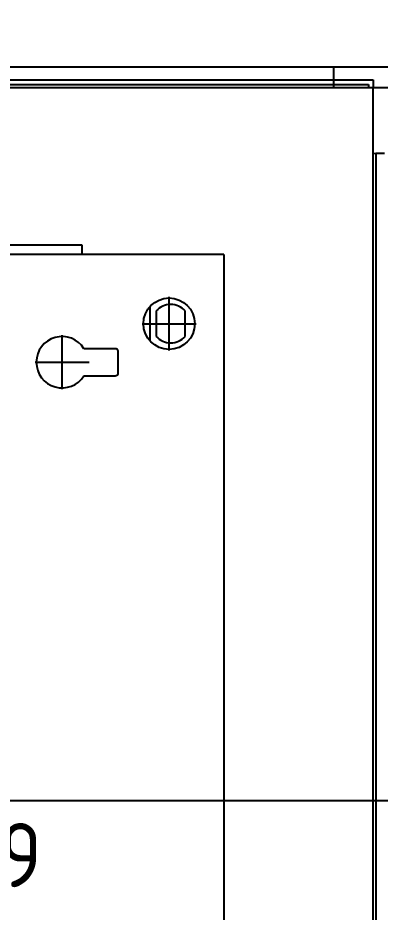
# Model space of a CAD drawing. Header units: millimetres. Extents: x 37984 to 70752, y 14140 to 37584.
# Drawn here: x 39984.4 to 40097, y 20504.6 to 20783.2 of the extents above; entities that cross this region are included whole.
import ezdxf
from ezdxf.enums import TextEntityAlignment as Align

# ---------------------------------------------------------------- set-up
doc = ezdxf.new("R2010")
doc.units = ezdxf.units.MM
doc.set_wipeout_variables(frame=1)
doc.layers.add('! NO PLOT !', color=7, linetype='Continuous', true_color=0xff75dd, plot=False)
doc.layers.add('000-PI-Oprema', color=30, linetype='Continuous', lineweight=5)
for name, color, linetype in [('000-PI-ORMAR', 2, 'Continuous'), ('000-PI_TEXT', 7, 'Continuous'), ('002-PI-Kabelska kanalica', 150, 'Continuous')]:
    doc.layers.add(name, color=color, linetype=linetype)
doc.styles.add('PI0', font='isocpeur.ttf', dxfattribs={"width": 0.9})

# ---------------------------------------------------------------- blocks, each defined once
blk = doc.blocks.new('8606.000_back')
at = {"layer": '000-PI-ORMAR'}
for p, q in [((48175.52, 38589.17), (48163.52, 38589.17)), ((48181.52, 38582.57), (48157.52, 38582.57)), ((48157.52, 38582.57), (48157.52, 38579.67)), ((48181.52, 38579.67), (48181.52, 38582.57)), ((47618.27, 38579.67), (48185.77, 38579.67)), ((48185.77, 38573.17), (48185.77, 38579.67)), ((47618.27, 38575.67), (48185.77, 38575.67)), ((47618.27, 38574.17), (48185.77, 38574.17)), ((48185.77, 38575.67), (48198.02, 38575.67)), ((48185.77, 38574.17), (48196.52, 38574.17)), ((48196.52, 38574.17), (48196.52, 38573.17)), ((48198.02, 38575.67), (48198.02, 38573.17)), ((48198.03, 38573.17), (47606.03, 38573.17)), ((48198.03, 36588.67), (48198.03, 38573.17)), ((48198.8, 38552.67), (48198.03, 38552.53)), ((48201.52, 38552.67), (48198.8, 38552.67)), ((48198.8, 38552.67), (48198.8, 36601.67))]:
    blk.add_line(p, q, dxfattribs=at)
for centre, start, end in [((48169.91, 38579.97), 124.8208, 166.6054), ((48169.12, 38579.97), 13.3946, 55.1792)]:
    blk.add_arc(centre, 11.2, start, end, dxfattribs=at)
blk = doc.blocks.new('8606.000_montažna')
at = {"layer": '! NO PLOT !'}
for p, q in [((51182.39, 38449.42), (51182.39, 36559.42)), ((51165.39, 38419.52), (51165.39, 38436.32)), ((51159.39, 38433.21), (51159.39, 38422.63)), ((51161.39, 38431.89), (51161.39, 38423.95)), ((51170.39, 38423.95), (51170.39, 38431.89)), ((51156.99, 38427.92), (51173.79, 38427.92)), ((51132.09, 38407.52), (51132.09, 38424.32)), ((51148.59, 38420.12), (51138.9, 38420.12)), ((51149.59, 38412.72), (51149.59, 38419.12)), ((51123.69, 38415.92), (51140.49, 38415.92)), ((51138.9, 38411.72), (51148.59, 38411.72))]:
    blk.add_line(p, q, dxfattribs=at)
blk.add_circle((51165.39, 38427.92), 8, dxfattribs=at)
for centre, radius, start, end in [((51165.89, 38427.92), 6, 41.4096, 138.5904), ((51132.09, 38415.92), 8, 31.6682, 328.3318), ((51165.89, 38427.92), 6, 221.4096, 318.5904), ((51148.59, 38419.12), 1, 0, 90), ((51148.59, 38412.72), 1, 270, 0)]:
    blk.add_arc(centre, radius, start, end, dxfattribs=at)
at = {"layer": '000-PI-ORMAR'}
for p, q in [((51138.39, 38452.42), (50727.39, 38452.42)), ((51138.39, 38449.42), (51138.39, 38452.42)), ((51138.39, 38449.42), (50727.39, 38449.42)), ((51182.39, 38449.42), (51138.39, 38449.42))]:
    blk.add_line(p, q, dxfattribs=at)
blk = doc.blocks.new('*U991')
at = {"layer": '002-PI-Kabelska kanalica'}
blk.add_line((-20, -100), (-20, 1785), dxfattribs=at)
blk = doc.blocks.new('SE_krov_300mm')
at = {"layer": '000-PI-ORMAR'}
for p, q in [((-485, 6.5), (507, 6.5)), ((466.5, 0), (-466.5, 0))]:
    blk.add_line(p, q, dxfattribs=at)

msp = doc.modelspace()

# ---------------------------------------------------------------- linework, layer by layer
at = {"layer": '000-PI-ORMAR', "ltscale": 0.25}
msp.add_line((40048.407, 20709.404), (40048.407, 18819.404), dxfattribs=at)

# ---------------------------------------------------------------- block references
at = {"rotation": 270}
msp.add_blockref('*U991', (38658.446, 20519.404), dxfattribs=at)
at = {"layer": '000-PI-Oprema'}
msp.add_blockref('8606.000_montažna', (-11133.988, -17740.014), dxfattribs=at)
at = {"layer": '000-PI-ORMAR'}
msp.add_blockref('8606.000_back', (-8103.11, -17811.766), dxfattribs=at)

# ---------------------------------------------------------------- texts
at = {"layer": '000-PI_TEXT', "style": 'PI0', "width": 0.9}
msp.add_text('-QB 293 09', height=20, dxfattribs=at).set_placement((39926.899, 20506.378), align=Align.BOTTOM_CENTER)

# ---------------------------------------------------------------- next in the draw order: wipeouts: each hides what was drawn before it
msp.add_wipeout([(39504.92, 21054.904), (40496.92, 21054.904), (40496.92, 20767.904), (39504.92, 20767.904)]).dxf.layer = '000-PI-ORMAR'

# ---------------------------------------------------------------- next in the draw order: block references
msp.add_blockref('SE_krov_300mm', (39989.92, 20761.404))

doc.saveas('drawing.dxf')
